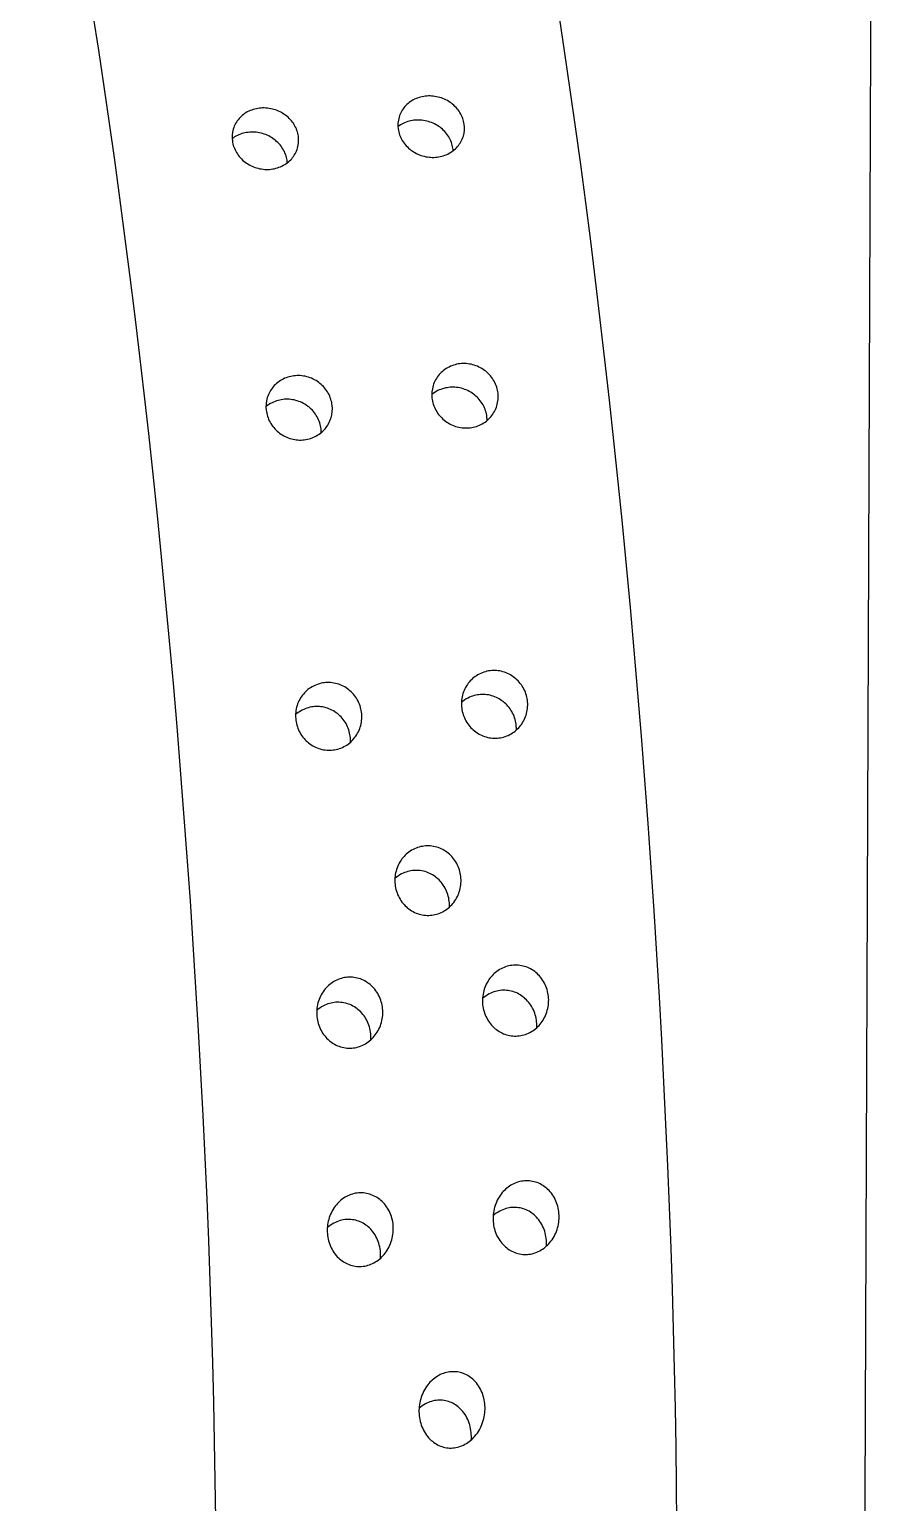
# Model space of a CAD drawing. Extents: x 398 to 509, y 623 to 780.
# Drawn here: x 483.808 to 484.735, y 686.507 to 688.13 of the extents above; entities that cross this region are included whole.
import ezdxf

# ---------------------------------------------------------------- set-up
doc = ezdxf.new("R2010")
doc.units = 0
doc.header["$MEASUREMENT"] = 0
doc.layers.add('1', color=4, linetype='Continuous')
doc.layers.add('JET', color=3, linetype='Continuous')

# ---------------------------------------------------------------- blocks, each defined once
blk = doc.blocks.new('SUCTION')
at = {"layer": '1'}
for centre in [(0.0017, 0.059), (0.5106, 0.0668)]:
    blk.add_ellipse(centre, major_axis=(-0.0289, 1.8748), ratio=0.145722, start_param=3.141593, end_param=6.283185, dxfattribs=at)
at = {"layer": '1', "color": 3}
for points, knots in [([(0.4086, 0.8146), (0.4041, 0.8146), (0.3991, 0.8154), (0.3899, 0.8187), (0.3856, 0.8212), (0.3786, 0.8272), (0.3755, 0.831), (0.3711, 0.8394), (0.3698, 0.8439), (0.3691, 0.8524), (0.3696, 0.857), (0.3727, 0.8655), (0.3752, 0.8693), (0.3812, 0.8754), (0.385, 0.8781), (0.3937, 0.8816), (0.3985, 0.8825), (0.4076, 0.8827), (0.4126, 0.8819), (0.4218, 0.8786), (0.4261, 0.8761), (0.4331, 0.8702), (0.4363, 0.8664), (0.4407, 0.8581), (0.442, 0.8536), (0.4427, 0.845), (0.4422, 0.8404), (0.4391, 0.832), (0.4366, 0.8281), (0.4306, 0.8219), (0.4267, 0.8193), (0.418, 0.8157), (0.4132, 0.8147), (0.4086, 0.8146)], [0, 0, 0, 0, 0.0138713, 0.0138713, 0.0277426, 0.0277426, 0.0418409, 0.0418409, 0.0559392, 0.0559392, 0.0700768, 0.0700768, 0.0842144, 0.0842144, 0.0980898, 0.0980898, 0.1119652, 0.1119652, 0.1258405, 0.1258405, 0.1397159, 0.1397159, 0.1538535, 0.1538535, 0.1679911, 0.1679911, 0.1820894, 0.1820894, 0.1961877, 0.1961877, 0.210059, 0.210059, 0.2239303, 0.2239303, 0.2239303, 0.2239303]), ([(0.5918, 0.8175), (0.5872, 0.8174), (0.5823, 0.8182), (0.573, 0.8215), (0.5688, 0.8241), (0.5618, 0.83), (0.5586, 0.8338), (0.5542, 0.8422), (0.5529, 0.8467), (0.5522, 0.8553), (0.5528, 0.8598), (0.5558, 0.8683), (0.5583, 0.8721), (0.5643, 0.8782), (0.5681, 0.8809), (0.5768, 0.8844), (0.5816, 0.8854), (0.5908, 0.8855), (0.5957, 0.8847), (0.6049, 0.8814), (0.6092, 0.8789), (0.6162, 0.873), (0.6194, 0.8693), (0.6238, 0.8609), (0.6251, 0.8564), (0.6259, 0.8479), (0.6253, 0.8433), (0.6223, 0.8348), (0.6197, 0.8309), (0.6137, 0.8248), (0.6099, 0.8221), (0.6012, 0.8185), (0.5964, 0.8175), (0.5918, 0.8175)], [0, 0, 0, 0, 0.0138713, 0.0138713, 0.0277426, 0.0277426, 0.0418409, 0.0418409, 0.0559392, 0.0559392, 0.0700768, 0.0700768, 0.0842144, 0.0842144, 0.0980898, 0.0980898, 0.1119652, 0.1119652, 0.1258405, 0.1258405, 0.1397159, 0.1397159, 0.1538535, 0.1538535, 0.1679911, 0.1679911, 0.1820894, 0.1820894, 0.1961877, 0.1961877, 0.210059, 0.210059, 0.2239303, 0.2239303, 0.2239303, 0.2239303]), ([(0.4285, 0.8208), (0.4285, 0.8217), (0.4285, 0.8226), (0.428, 0.8278), (0.4267, 0.8323), (0.4223, 0.8407), (0.4191, 0.8444), (0.4121, 0.8503), (0.4078, 0.8528), (0.3986, 0.8561), (0.3936, 0.8568), (0.3845, 0.8567), (0.3797, 0.8558), (0.3732, 0.8531), (0.3712, 0.852), (0.3693, 0.8508)], [0.05294318, 0.05294318, 0.05294318, 0.05294318, 0.055987, 0.055987, 0.07015487, 0.07015487, 0.08432275, 0.08432275, 0.0981971, 0.0981971, 0.11207146, 0.11207146, 0.12594581, 0.12594581, 0.1327949, 0.1327949, 0.1327949, 0.1327949]), ([(0.6117, 0.8236), (0.6117, 0.8245), (0.6116, 0.8255), (0.6112, 0.8306), (0.6099, 0.8352), (0.6054, 0.8435), (0.6023, 0.8473), (0.5952, 0.8531), (0.5909, 0.8556), (0.5817, 0.8589), (0.5768, 0.8597), (0.5676, 0.8595), (0.5628, 0.8586), (0.5563, 0.856), (0.5543, 0.8549), (0.5525, 0.8536)], [0.05294318, 0.05294318, 0.05294318, 0.05294318, 0.055987, 0.055987, 0.07015487, 0.07015487, 0.08432275, 0.08432275, 0.0981971, 0.0981971, 0.11207146, 0.11207146, 0.12594581, 0.12594581, 0.1327949, 0.1327949, 0.1327949, 0.1327949]), ([(0.4281, 0.5148), (0.4235, 0.5148), (0.4186, 0.5156), (0.4094, 0.5191), (0.4052, 0.5218), (0.3984, 0.528), (0.3953, 0.532), (0.3912, 0.5407), (0.39, 0.5455), (0.3895, 0.5544), (0.3901, 0.5592), (0.3934, 0.568), (0.396, 0.572), (0.4021, 0.5784), (0.406, 0.5812), (0.4148, 0.585), (0.4196, 0.5859), (0.4288, 0.5861), (0.4337, 0.5853), (0.4429, 0.5818), (0.4472, 0.5791), (0.454, 0.5729), (0.457, 0.569), (0.4612, 0.5603), (0.4624, 0.5555), (0.4629, 0.5466), (0.4622, 0.5418), (0.459, 0.533), (0.4564, 0.5289), (0.4503, 0.5225), (0.4463, 0.5197), (0.4375, 0.5159), (0.4327, 0.5149), (0.4281, 0.5148)], [0, 0, 0, 0, 0.0138846, 0.0138846, 0.0277691, 0.0277691, 0.0416534, 0.0416534, 0.0555377, 0.0555377, 0.0694237, 0.0694237, 0.0833096, 0.0833096, 0.0971943, 0.0971943, 0.1110791, 0.1110791, 0.1249638, 0.1249638, 0.1388485, 0.1388485, 0.1527345, 0.1527345, 0.1666205, 0.1666205, 0.1805047, 0.1805047, 0.194389, 0.194389, 0.2082736, 0.2082736, 0.2221581, 0.2221581, 0.2221581, 0.2221581]), ([(0.6112, 0.5177), (0.6066, 0.5176), (0.6017, 0.5184), (0.5925, 0.5219), (0.5883, 0.5246), (0.5815, 0.5309), (0.5785, 0.5348), (0.5743, 0.5436), (0.5731, 0.5483), (0.5726, 0.5572), (0.5733, 0.562), (0.5765, 0.5708), (0.5791, 0.5749), (0.5852, 0.5813), (0.5892, 0.584), (0.5979, 0.5878), (0.6028, 0.5888), (0.6119, 0.5889), (0.6169, 0.5881), (0.6261, 0.5846), (0.6303, 0.5819), (0.6371, 0.5758), (0.6402, 0.5718), (0.6444, 0.5631), (0.6456, 0.5584), (0.646, 0.5494), (0.6454, 0.5447), (0.6421, 0.5358), (0.6395, 0.5318), (0.6334, 0.5253), (0.6294, 0.5225), (0.6206, 0.5187), (0.6158, 0.5177), (0.6112, 0.5177)], [0, 0, 0, 0, 0.0138846, 0.0138846, 0.0277691, 0.0277691, 0.0416534, 0.0416534, 0.0555377, 0.0555377, 0.0694237, 0.0694237, 0.0833096, 0.0833096, 0.0971943, 0.0971943, 0.1110791, 0.1110791, 0.1249638, 0.1249638, 0.1388485, 0.1388485, 0.1527345, 0.1527345, 0.1666205, 0.1666205, 0.1805047, 0.1805047, 0.194389, 0.194389, 0.2082736, 0.2082736, 0.2221581, 0.2221581, 0.2221581, 0.2221581]), ([(0.4489, 0.5218), (0.449, 0.5232), (0.449, 0.5245), (0.4487, 0.5302), (0.4475, 0.535), (0.4433, 0.5437), (0.4403, 0.5476), (0.4334, 0.5538), (0.4292, 0.5565), (0.42, 0.5599), (0.4151, 0.5608), (0.4059, 0.5606), (0.4011, 0.5596), (0.3942, 0.5567), (0.3919, 0.5554), (0.3897, 0.5538)], [0.05152079, 0.05152079, 0.05152079, 0.05152079, 0.05553775, 0.05553775, 0.06942391, 0.06942391, 0.08331008, 0.08331008, 0.09719486, 0.09719486, 0.11107963, 0.11107963, 0.12496441, 0.12496441, 0.13282261, 0.13282261, 0.13282261, 0.13282261]), ([(0.6321, 0.5247), (0.6321, 0.526), (0.6322, 0.5273), (0.6318, 0.5331), (0.6307, 0.5378), (0.6265, 0.5465), (0.6234, 0.5504), (0.6166, 0.5566), (0.6123, 0.5593), (0.6031, 0.5628), (0.5982, 0.5636), (0.589, 0.5634), (0.5842, 0.5625), (0.5773, 0.5595), (0.575, 0.5582), (0.5729, 0.5566)], [0.05152079, 0.05152079, 0.05152079, 0.05152079, 0.05553775, 0.05553775, 0.06942391, 0.06942391, 0.08331008, 0.08331008, 0.09719486, 0.09719486, 0.11107963, 0.11107963, 0.12496441, 0.12496441, 0.13282261, 0.13282261, 0.13282261, 0.13282261]), ([(0.4403, 0.1717), (0.4357, 0.1716), (0.4308, 0.1725), (0.4218, 0.1762), (0.4176, 0.179), (0.411, 0.1855), (0.408, 0.1897), (0.404, 0.1989), (0.403, 0.2039), (0.4027, 0.2133), (0.4035, 0.2183), (0.407, 0.2275), (0.4097, 0.2318), (0.416, 0.2385), (0.42, 0.2414), (0.4289, 0.2453), (0.4337, 0.2463), (0.4429, 0.2464), (0.4478, 0.2456), (0.4568, 0.2419), (0.461, 0.2392), (0.4677, 0.2327), (0.4706, 0.2285), (0.4746, 0.2194), (0.4757, 0.2144), (0.4759, 0.205), (0.4751, 0.2), (0.4716, 0.1907), (0.4689, 0.1864), (0.4626, 0.1797), (0.4586, 0.1767), (0.4497, 0.1728), (0.4448, 0.1718), (0.4403, 0.1717)], [0, 0, 0, 0, 0.0138754, 0.0138754, 0.0277508, 0.0277508, 0.0418876, 0.0418876, 0.0560244, 0.0560244, 0.070122, 0.070122, 0.0842195, 0.0842195, 0.0980909, 0.0980909, 0.1119622, 0.1119622, 0.1258335, 0.1258335, 0.1397049, 0.1397049, 0.1538024, 0.1538024, 0.1679, 0.1679, 0.1820368, 0.1820368, 0.1961736, 0.1961736, 0.210049, 0.210049, 0.2239244, 0.2239244, 0.2239244, 0.2239244]), ([(0.6234, 0.1745), (0.6188, 0.1745), (0.6139, 0.1753), (0.6049, 0.179), (0.6008, 0.1818), (0.5941, 0.1883), (0.5912, 0.1925), (0.5872, 0.2017), (0.5861, 0.2067), (0.5859, 0.2161), (0.5867, 0.2211), (0.5901, 0.2304), (0.5929, 0.2346), (0.5992, 0.2413), (0.6032, 0.2442), (0.612, 0.2481), (0.6169, 0.2491), (0.626, 0.2493), (0.6309, 0.2484), (0.64, 0.2448), (0.6441, 0.242), (0.6508, 0.2355), (0.6538, 0.2313), (0.6578, 0.2222), (0.6588, 0.2172), (0.6591, 0.2078), (0.6583, 0.2028), (0.6548, 0.1935), (0.652, 0.1892), (0.6457, 0.1825), (0.6417, 0.1796), (0.6328, 0.1756), (0.628, 0.1746), (0.6234, 0.1745)], [0, 0, 0, 0, 0.0138754, 0.0138754, 0.0277508, 0.0277508, 0.0418876, 0.0418876, 0.0560244, 0.0560244, 0.070122, 0.070122, 0.0842195, 0.0842195, 0.0980909, 0.0980909, 0.1119622, 0.1119622, 0.1258335, 0.1258335, 0.1397049, 0.1397049, 0.1538024, 0.1538024, 0.1679, 0.1679, 0.1820368, 0.1820368, 0.1961736, 0.1961736, 0.210049, 0.210049, 0.2239244, 0.2239244, 0.2239244, 0.2239244]), ([(0.4617, 0.1793), (0.4618, 0.1809), (0.4619, 0.1824), (0.4617, 0.1887), (0.4607, 0.1937), (0.4567, 0.2028), (0.4538, 0.207), (0.4471, 0.2135), (0.4429, 0.2163), (0.4339, 0.2199), (0.429, 0.2208), (0.4198, 0.2206), (0.415, 0.2196), (0.4078, 0.2165), (0.4053, 0.2149), (0.403, 0.2132)], [0.05151258, 0.05151258, 0.05151258, 0.05151258, 0.05608271, 0.05608271, 0.07020559, 0.07020559, 0.08432848, 0.08432848, 0.0981983, 0.0981983, 0.11206812, 0.11206812, 0.12593795, 0.12593795, 0.13438506, 0.13438506, 0.13438506, 0.13438506]), ([(0.6448, 0.1821), (0.645, 0.1837), (0.645, 0.1853), (0.6449, 0.1915), (0.6438, 0.1965), (0.6398, 0.2057), (0.6369, 0.2098), (0.6302, 0.2163), (0.6261, 0.2191), (0.617, 0.2228), (0.6121, 0.2236), (0.603, 0.2235), (0.5981, 0.2225), (0.591, 0.2193), (0.5884, 0.2178), (0.5862, 0.216)], [0.05151258, 0.05151258, 0.05151258, 0.05151258, 0.05608271, 0.05608271, 0.07020559, 0.07020559, 0.08432848, 0.08432848, 0.0981983, 0.0981983, 0.11206812, 0.11206812, 0.12593795, 0.12593795, 0.13438506, 0.13438506, 0.13438506, 0.13438506]), ([(0.5385, -0.0162), (0.534, -0.0163), (0.5291, -0.0154), (0.5202, -0.0117), (0.5161, -0.0088), (0.5095, -0.0022), (0.5066, 0.0022), (0.5027, 0.0116), (0.5017, 0.0168), (0.5016, 0.0264), (0.5025, 0.0316), (0.5061, 0.0411), (0.5089, 0.0455), (0.5153, 0.0524), (0.5193, 0.0553), (0.5282, 0.0593), (0.5331, 0.0603), (0.5422, 0.0605), (0.5471, 0.0596), (0.556, 0.0559), (0.5601, 0.0531), (0.5668, 0.0464), (0.5697, 0.0421), (0.5736, 0.0327), (0.5745, 0.0276), (0.5747, 0.0179), (0.5738, 0.0127), (0.5701, 0.0031), (0.5673, -0.0013), (0.5608, -0.0081), (0.5568, -0.0111), (0.548, -0.0151), (0.5431, -0.0162), (0.5385, -0.0162)], [0, 0, 0, 0, 0.0138608, 0.0138608, 0.0277216, 0.0277216, 0.0422229, 0.0422229, 0.0567241, 0.0567241, 0.0711596, 0.0711596, 0.0855951, 0.0855951, 0.0994487, 0.0994487, 0.1133024, 0.1133024, 0.127156, 0.127156, 0.1410097, 0.1410097, 0.1554452, 0.1554452, 0.1698806, 0.1698806, 0.1843819, 0.1843819, 0.1988832, 0.1988832, 0.212744, 0.212744, 0.2266048, 0.2266048, 0.2266048, 0.2266048]), ([(0.5601, -0.0084), (0.5602, -0.0068), (0.5603, -0.0052), (0.5603, 0.0012), (0.5593, 0.0064), (0.5554, 0.0158), (0.5525, 0.0202), (0.5459, 0.0268), (0.5418, 0.0297), (0.5328, 0.0334), (0.528, 0.0342), (0.5188, 0.0341), (0.514, 0.0331), (0.5068, 0.0298), (0.5042, 0.0282), (0.5019, 0.0264)], [0.05216595, 0.05216595, 0.05216595, 0.05216595, 0.05687262, 0.05687262, 0.07137622, 0.07137622, 0.08587982, 0.08587982, 0.09972982, 0.09972982, 0.11357982, 0.11357982, 0.12742982, 0.12742982, 0.13602531, 0.13602531, 0.13602531, 0.13602531]), ([(0.4438, -0.1574), (0.4393, -0.1574), (0.4344, -0.1565), (0.4256, -0.1528), (0.4216, -0.1499), (0.415, -0.1431), (0.4121, -0.1387), (0.4083, -0.1289), (0.4074, -0.1237), (0.4074, -0.1138), (0.4083, -0.1086), (0.4121, -0.0988), (0.4149, -0.0943), (0.4215, -0.0873), (0.4255, -0.0843), (0.4344, -0.0803), (0.4392, -0.0793), (0.4483, -0.0791), (0.4532, -0.08), (0.4621, -0.0838), (0.4661, -0.0866), (0.4727, -0.0934), (0.4756, -0.0978), (0.4794, -0.1075), (0.4803, -0.1127), (0.4803, -0.1226), (0.4794, -0.1279), (0.4756, -0.1377), (0.4727, -0.1422), (0.4661, -0.1492), (0.4621, -0.1522), (0.4533, -0.1562), (0.4484, -0.1573), (0.4438, -0.1574)], [0, 0, 0, 0, 0.0138463, 0.0138463, 0.0276926, 0.0276926, 0.04258, 0.04258, 0.0574675, 0.0574675, 0.0722657, 0.0722657, 0.0870638, 0.0870638, 0.1008999, 0.1008999, 0.114736, 0.114736, 0.1285721, 0.1285721, 0.1424082, 0.1424082, 0.1572063, 0.1572063, 0.1720044, 0.1720044, 0.1868919, 0.1868919, 0.2017794, 0.2017794, 0.2156257, 0.2156257, 0.229472, 0.229472, 0.229472, 0.229472]), ([(0.627, -0.1545), (0.6224, -0.1546), (0.6176, -0.1537), (0.6087, -0.1499), (0.6047, -0.1471), (0.5982, -0.1403), (0.5953, -0.1358), (0.5915, -0.1261), (0.5905, -0.1209), (0.5905, -0.111), (0.5914, -0.1057), (0.5952, -0.0959), (0.5981, -0.0914), (0.6046, -0.0845), (0.6086, -0.0815), (0.6175, -0.0775), (0.6223, -0.0764), (0.6315, -0.0763), (0.6363, -0.0772), (0.6452, -0.081), (0.6492, -0.0838), (0.6558, -0.0905), (0.6587, -0.095), (0.6625, -0.1046), (0.6635, -0.1099), (0.6635, -0.1197), (0.6625, -0.125), (0.6587, -0.1349), (0.6558, -0.1394), (0.6493, -0.1464), (0.6453, -0.1494), (0.6364, -0.1534), (0.6316, -0.1545), (0.627, -0.1545)], [0, 0, 0, 0, 0.0138463, 0.0138463, 0.0276926, 0.0276926, 0.04258, 0.04258, 0.0574675, 0.0574675, 0.0722657, 0.0722657, 0.0870638, 0.0870638, 0.1008999, 0.1008999, 0.114736, 0.114736, 0.1285721, 0.1285721, 0.1424082, 0.1424082, 0.1572063, 0.1572063, 0.1720044, 0.1720044, 0.1868919, 0.1868919, 0.2017794, 0.2017794, 0.2156257, 0.2156257, 0.229472, 0.229472, 0.229472, 0.229472]), ([(0.4654, -0.1495), (0.4656, -0.1478), (0.4657, -0.1462), (0.4657, -0.1397), (0.4648, -0.1345), (0.461, -0.1247), (0.4581, -0.1203), (0.4515, -0.1135), (0.4475, -0.1106), (0.4386, -0.1069), (0.4338, -0.106), (0.4246, -0.1061), (0.4198, -0.1072), (0.4126, -0.1105), (0.41, -0.1121), (0.4077, -0.1139)], [0.05298666, 0.05298666, 0.05298666, 0.05298666, 0.05772049, 0.05772049, 0.07263637, 0.07263637, 0.08755225, 0.08755225, 0.10138253, 0.10138253, 0.1152128, 0.1152128, 0.12904308, 0.12904308, 0.13767704, 0.13767704, 0.13767704, 0.13767704]), ([(0.6485, -0.1466), (0.6487, -0.145), (0.6488, -0.1434), (0.6488, -0.1369), (0.6479, -0.1316), (0.6441, -0.1219), (0.6412, -0.1174), (0.6346, -0.1107), (0.6306, -0.1078), (0.6218, -0.1041), (0.6169, -0.1032), (0.6078, -0.1033), (0.6029, -0.1044), (0.5958, -0.1076), (0.5932, -0.1093), (0.5908, -0.1111)], [0.05298666, 0.05298666, 0.05298666, 0.05298666, 0.05772049, 0.05772049, 0.07263637, 0.07263637, 0.08755225, 0.08755225, 0.10138253, 0.10138253, 0.1152128, 0.1152128, 0.12904308, 0.12904308, 0.13767704, 0.13767704, 0.13767704, 0.13767704]), ([(0.441, -0.3983), (0.4364, -0.3983), (0.4317, -0.3974), (0.423, -0.3935), (0.4191, -0.3907), (0.4126, -0.3837), (0.4098, -0.379), (0.4061, -0.3688), (0.4053, -0.3633), (0.4055, -0.3531), (0.4065, -0.3476), (0.4105, -0.3373), (0.4135, -0.3326), (0.4203, -0.3254), (0.4243, -0.3224), (0.4331, -0.3183), (0.4379, -0.3173), (0.447, -0.3171), (0.4518, -0.3181), (0.4605, -0.3219), (0.4645, -0.3247), (0.471, -0.3317), (0.4739, -0.3363), (0.4776, -0.3465), (0.4784, -0.3519), (0.4782, -0.3622), (0.4771, -0.3677), (0.4731, -0.378), (0.47, -0.3828), (0.4632, -0.39), (0.4592, -0.393), (0.4504, -0.3971), (0.4456, -0.3982), (0.441, -0.3983)], [0, 0, 0, 0, 0.0138155, 0.0138155, 0.0276309, 0.0276309, 0.043476, 0.043476, 0.059321, 0.059321, 0.075022, 0.075022, 0.090723, 0.090723, 0.1045202, 0.1045202, 0.1183174, 0.1183174, 0.1321146, 0.1321146, 0.1459118, 0.1459118, 0.1616127, 0.1616127, 0.1773137, 0.1773137, 0.1931588, 0.1931588, 0.2090038, 0.2090038, 0.2228193, 0.2228193, 0.2366348, 0.2366348, 0.2366348, 0.2366348]), ([(0.6241, -0.3954), (0.6196, -0.3955), (0.6148, -0.3946), (0.6061, -0.3907), (0.6023, -0.3878), (0.5958, -0.3809), (0.5929, -0.3762), (0.5892, -0.366), (0.5884, -0.3605), (0.5886, -0.3502), (0.5896, -0.3447), (0.5936, -0.3345), (0.5967, -0.3297), (0.6034, -0.3226), (0.6074, -0.3196), (0.6163, -0.3155), (0.6211, -0.3144), (0.6302, -0.3143), (0.635, -0.3152), (0.6437, -0.319), (0.6476, -0.3219), (0.6541, -0.3288), (0.657, -0.3335), (0.6607, -0.3436), (0.6615, -0.3491), (0.6613, -0.3594), (0.6603, -0.3649), (0.6562, -0.3752), (0.6531, -0.38), (0.6464, -0.3871), (0.6424, -0.3902), (0.6335, -0.3943), (0.6287, -0.3954), (0.6241, -0.3954)], [0, 0, 0, 0, 0.0138155, 0.0138155, 0.0276309, 0.0276309, 0.043476, 0.043476, 0.059321, 0.059321, 0.075022, 0.075022, 0.090723, 0.090723, 0.1045202, 0.1045202, 0.1183174, 0.1183174, 0.1321146, 0.1321146, 0.1459118, 0.1459118, 0.1616127, 0.1616127, 0.1773137, 0.1773137, 0.1931588, 0.1931588, 0.2090038, 0.2090038, 0.2228193, 0.2228193, 0.2366348, 0.2366348, 0.2366348, 0.2366348]), ([(0.4624, -0.3903), (0.4625, -0.3888), (0.4626, -0.3873), (0.4628, -0.3807), (0.462, -0.3751), (0.4583, -0.3649), (0.4555, -0.3602), (0.449, -0.3532), (0.4451, -0.3503), (0.4364, -0.3465), (0.4316, -0.3456), (0.4225, -0.3457), (0.4177, -0.3468), (0.4106, -0.3501), (0.408, -0.3517), (0.4057, -0.3536)], [0.05527731, 0.05527731, 0.05527731, 0.05527731, 0.05987506, 0.05987506, 0.07583478, 0.07583478, 0.09179451, 0.09179451, 0.10558106, 0.10558106, 0.1193676, 0.1193676, 0.13315415, 0.13315415, 0.14170505, 0.14170505, 0.14170505, 0.14170505]), ([(0.6455, -0.3875), (0.6457, -0.386), (0.6458, -0.3845), (0.6459, -0.3778), (0.6452, -0.3723), (0.6415, -0.3621), (0.6386, -0.3573), (0.6321, -0.3504), (0.6282, -0.3475), (0.6196, -0.3437), (0.6148, -0.3427), (0.6057, -0.3429), (0.6009, -0.344), (0.5937, -0.3473), (0.5911, -0.3489), (0.5888, -0.3508)], [0.05527731, 0.05527731, 0.05527731, 0.05527731, 0.05987506, 0.05987506, 0.07583478, 0.07583478, 0.09179451, 0.09179451, 0.10558106, 0.10558106, 0.1193676, 0.1193676, 0.13315415, 0.13315415, 0.14170505, 0.14170505, 0.14170505, 0.14170505]), ([(0.5298, -0.6037), (0.5252, -0.6038), (0.5205, -0.6028), (0.5121, -0.5989), (0.5084, -0.596), (0.5019, -0.5889), (0.499, -0.5839), (0.4955, -0.5732), (0.4947, -0.5675), (0.4951, -0.5568), (0.4963, -0.5511), (0.5006, -0.5403), (0.5038, -0.5353), (0.5108, -0.528), (0.5147, -0.525), (0.5235, -0.5209), (0.5283, -0.5198), (0.5374, -0.5197), (0.5421, -0.5206), (0.5506, -0.5245), (0.5544, -0.5274), (0.5609, -0.5344), (0.5638, -0.5394), (0.5673, -0.55), (0.5681, -0.5557), (0.5677, -0.5664), (0.5665, -0.5721), (0.5621, -0.583), (0.5589, -0.588), (0.5519, -0.5953), (0.5479, -0.5984), (0.5391, -0.6025), (0.5343, -0.6036), (0.5298, -0.6037)], [0, 0, 0, 0, 0.0137869, 0.0137869, 0.0275738, 0.0275738, 0.0446423, 0.0446423, 0.0617107, 0.0617107, 0.0785623, 0.0785623, 0.0954139, 0.0954139, 0.1091701, 0.1091701, 0.1229264, 0.1229264, 0.1366826, 0.1366826, 0.1504388, 0.1504388, 0.1672904, 0.1672904, 0.184142, 0.184142, 0.2012104, 0.2012104, 0.2182789, 0.2182789, 0.2320658, 0.2320658, 0.2458527, 0.2458527, 0.2458527, 0.2458527]), ([(0.5507, -0.5959), (0.5509, -0.5946), (0.551, -0.5933), (0.5513, -0.5866), (0.5506, -0.5808), (0.5471, -0.57), (0.5442, -0.565), (0.5377, -0.5578), (0.534, -0.5549), (0.5256, -0.5511), (0.5209, -0.5501), (0.5118, -0.5503), (0.507, -0.5514), (0.5, -0.5547), (0.4975, -0.5563), (0.4953, -0.558)], [0.05855005, 0.05855005, 0.05855005, 0.05855005, 0.06274523, 0.06274523, 0.08007431, 0.08007431, 0.09740339, 0.09740339, 0.1111441, 0.1111441, 0.12488481, 0.12488481, 0.13862551, 0.13862551, 0.14691934, 0.14691934, 0.14691934, 0.14691934])]:
    blk.add_open_spline(points, degree=3, knots=knots, dxfattribs=at)
blk = doc.blocks.new('2018 PRISM')
at = {"layer": '1', "linetype": 'Continuous', "lineweight": 25, "flags": 128}
blk.add_lwpolyline([(86.1474, 42.5228), (86.1513, 43.5604), (86.1554, 44.5978), (86.149, 45.6353), (86.1206, 46.6724), (86.0838, 47.3632), (86.0283, 48.0525), (85.9503, 48.7387), (85.8462, 49.4203), (85.7123, 50.0944), (85.5457, 50.7577)], dxfattribs=at)
at = {"layer": 'JET', "rotation": 3.264706117945802}
blk.add_blockref('SUCTION', (85.1307, 43.4338), dxfattribs=at)

msp = doc.modelspace()

# ---------------------------------------------------------------- block references
at = {"layer": '1'}
msp.add_blockref('2018 PRISM', (398.5801, 643.7055), dxfattribs=at)

doc.saveas('drawing.dxf')
